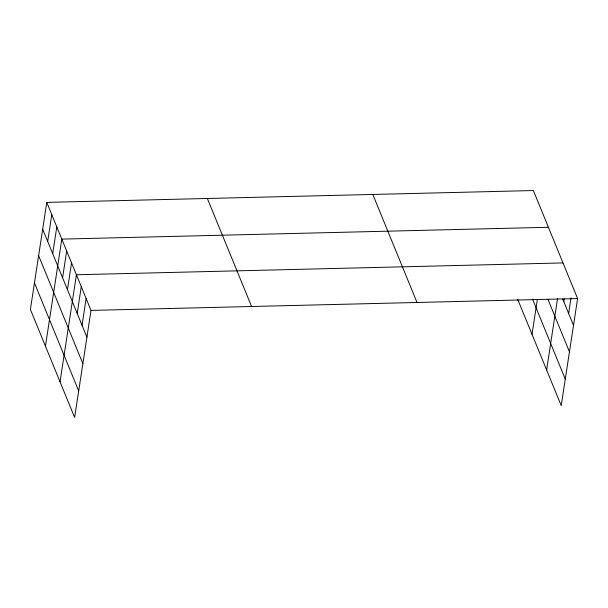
<?xml version="1.0" encoding="UTF-8"?>
<svg xmlns="http://www.w3.org/2000/svg" width="608" height="608" viewBox="0 0 608 608"><rect width="100%" height="100%" fill="white"/><g stroke="black" fill="none" stroke-linecap="round" stroke-linejoin="round"><path stroke-width="0.91" d="M46.778 202.388L30.4 309.434L74.632 417.453L91.01 310.407L46.778 202.388L533.368 190.547L577.6 298.566L561.222 405.612L517.704 299.349M47.698 241.406L51.794 214.632M52.706 253.65L56.81 226.868M45.44 346.165L61.818 239.111L548.408 227.27M62.586 277.772L66.682 250.998M67.45 289.651L71.554 262.876M60.032 381.809L76.418 274.755L563 262.922M77.186 313.416L81.282 286.642M82.05 325.295L86.146 298.52M532.023 334.324L537.335 299.645M546.622 369.968L557.551 298.528M563.768 301.576L564.194 298.809M568.64 313.462L571.041 297.76M91.01 310.407L577.6 298.566M562.727 299.03L573.504 325.341M547.899 299.212L569.445 351.834M532.502 299.09L565.273 379.126M372.795 194.454L417.027 302.472M207.351 198.482L251.59 306.493M42.682 229.163L86.914 337.182M38.631 255.656L82.863 363.668M34.451 282.948L78.683 390.959"/></g></svg>
